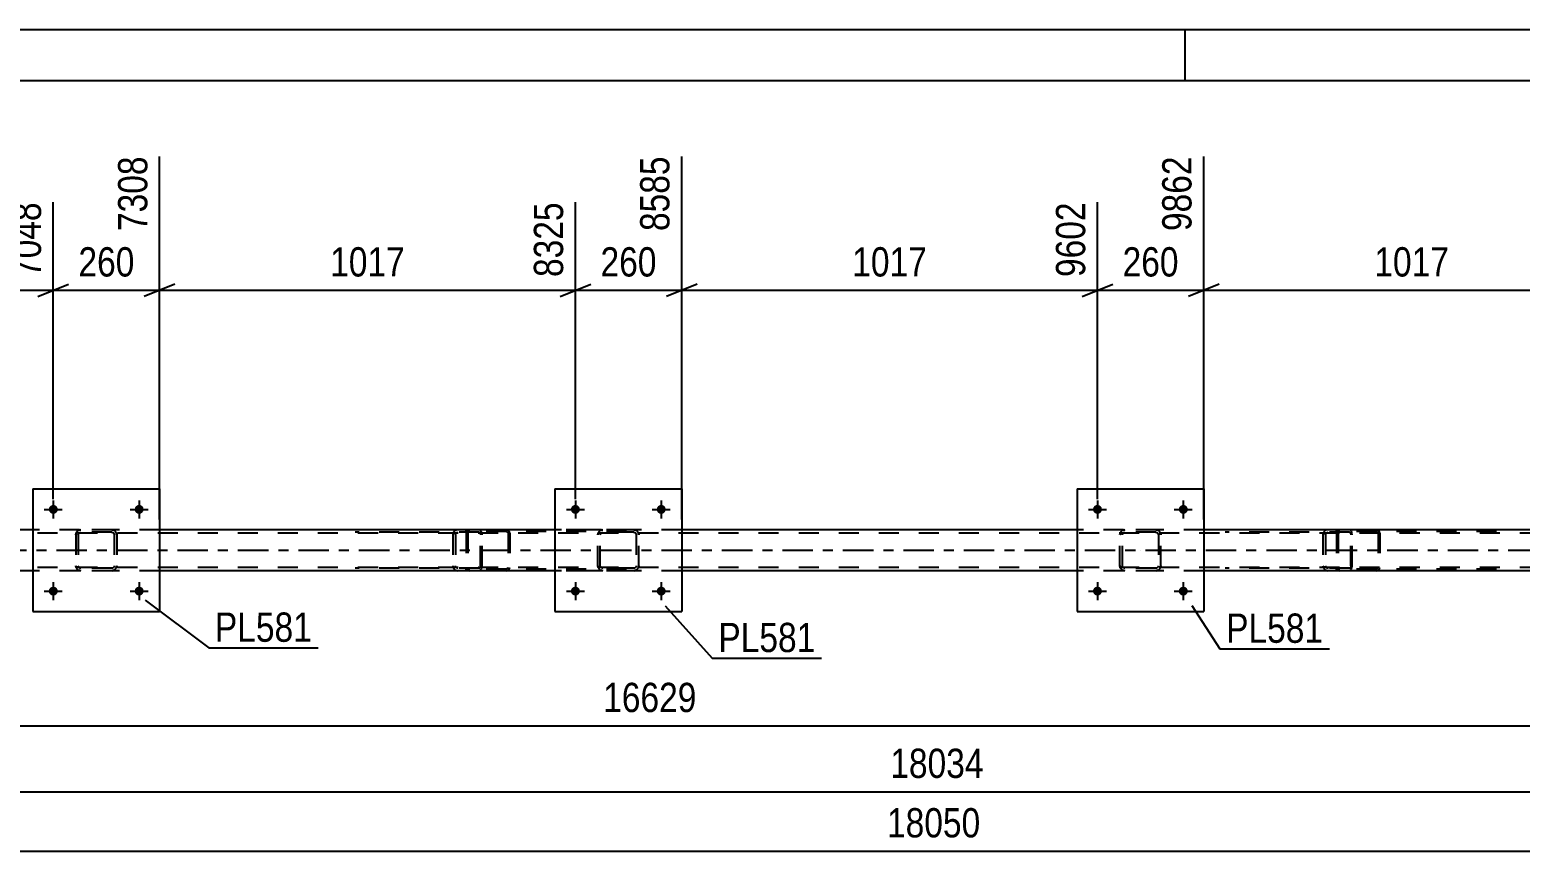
# Model space of a CAD drawing. Header units: millimetres. Extents: x 0 to 841, y 0 to 594.
# Drawn here: x 308 to 453.8, y 513.6 to 594 of the extents above; entities that cross this region are included whole.
import ezdxf

# ---------------------------------------------------------------- set-up
doc = ezdxf.new("R2010")
doc.units = ezdxf.units.MM
doc.linetypes.add('DXK_LINE_DOT2', pattern=[3.9198, 1.9599, -1.9599])
doc.linetypes.add('DXK_LINE_DOT3', pattern=[5.9187, 2.979, -0.9799, 0.9799, -0.9799])
doc.styles.add('Arial Narrow', font='ARIALN.TTF', dxfattribs={"height": 0.2})

# ---------------------------------------------------------------- blocks, each defined once
blk = doc.blocks.new('Unknown-103641004-1133')
at = {"color": 5, "linetype": 'Continuous'}
for p, q in [((841, 594), (0, 594)), ((421, 589), (421, 594)), ((836, 589), (5, 589))]:
    blk.add_line(p, q, dxfattribs=at)
blk = doc.blocks.new('Part-103641004-5471 - 5352')
at = {"color": 7, "linetype": 'DXK_LINE_DOT2'}
for p, q in [((312.45, 544.57), (312.49, 544.75)), ((312.49, 544.75), (312.45, 544.57)), ((312.45, 544.57), (312.45, 541.53)), ((312.69, 544.57), (312.71, 544.66)), ((312.69, 544.57), (312.69, 541.53)), ((312.71, 544.66), (312.76, 544.74)), ((312.75, 545.01), (312.93, 545.05)), ((312.93, 545.05), (312.75, 545.01)), ((312.76, 544.74), (312.84, 544.79)), ((312.84, 544.79), (312.93, 544.81)), ((315.97, 545.05), (312.93, 545.05)), ((315.97, 544.81), (312.93, 544.81)), ((315.97, 545.05), (316.16, 545.01)), ((316.16, 545.01), (315.97, 545.05)), ((315.97, 544.81), (316.07, 544.79)), ((316.07, 544.79), (316.14, 544.74)), ((316.14, 544.74), (316.2, 544.66)), ((316.2, 544.66), (316.21, 544.57)), ((316.21, 544.57), (316.21, 541.53)), ((316.42, 544.75), (316.45, 544.57)), ((316.45, 544.57), (316.42, 544.75)), ((316.45, 544.57), (316.45, 541.53)), ((312.49, 541.35), (312.45, 541.53)), ((312.45, 541.53), (312.49, 541.35)), ((312.71, 541.44), (312.69, 541.53)), ((312.76, 541.36), (312.71, 541.44)), ((312.93, 541.05), (312.75, 541.09)), ((312.75, 541.09), (312.93, 541.05)), ((312.84, 541.31), (312.76, 541.36)), ((312.93, 541.29), (312.84, 541.31)), ((315.97, 541.29), (312.93, 541.29)), ((315.97, 541.05), (312.93, 541.05)), ((316.07, 541.31), (315.97, 541.29)), ((316.16, 541.09), (315.97, 541.05)), ((315.97, 541.05), (316.16, 541.09)), ((316.14, 541.36), (316.07, 541.31)), ((316.2, 541.44), (316.14, 541.36)), ((316.21, 541.53), (316.2, 541.44)), ((316.45, 541.53), (316.42, 541.35)), ((316.42, 541.35), (316.45, 541.53))]:
    blk.add_line(p, q, dxfattribs=at)
at = {"color": 7, "linetype": 'DXK_LINE_DOT3'}
blk.add_line((314.45, 543.05), (314.45, 543.05), dxfattribs=at)
at = {"color": 7, "linetype": 'DXK_LINE_DOT2'}
for centre, start, end in [((312.93, 544.57), 112.5, 157.5), ((312.93, 544.57), 112.5, 157.5), ((315.97, 544.57), 22.5, 67.5), ((315.97, 544.57), 22.5, 67.5), ((312.93, 541.53), 202.5, 247.5), ((312.93, 541.53), 202.5, 247.5), ((315.97, 541.53), 292.5, 337.5), ((315.97, 541.53), 292.5, 337.5)]:
    blk.add_arc(centre, 0.48, start, end, dxfattribs=at)
blk = doc.blocks.new('Part-103641004-5476 - 5352')
at = {"color": 2, "linetype": 'Continuous'}
for p, q in [((359.33, 549.05), (359.33, 537.05)), ((359.33, 549.05), (371.73, 549.05)), ((371.73, 549.05), (371.73, 537.05)), ((359.33, 537.05), (371.73, 537.05))]:
    blk.add_line(p, q, dxfattribs=at)
blk = doc.blocks.new('Part-103641004-5477 - 5352')
at = {"color": 7, "linetype": 'DXK_LINE_DOT2'}
for p, q in [((363.53, 544.57), (363.57, 544.75)), ((363.57, 544.75), (363.53, 544.57)), ((363.53, 541.53), (363.53, 544.57)), ((363.77, 544.57), (363.79, 544.66)), ((363.77, 541.53), (363.77, 544.57)), ((363.79, 544.66), (363.84, 544.74)), ((363.83, 545.01), (364.01, 545.05)), ((364.01, 545.05), (363.83, 545.01)), ((363.84, 544.74), (363.92, 544.79)), ((363.92, 544.79), (364.01, 544.81)), ((367.05, 545.05), (364.01, 545.05)), ((367.05, 544.81), (364.01, 544.81)), ((367.05, 545.05), (367.24, 545.01)), ((367.24, 545.01), (367.05, 545.05)), ((367.05, 544.81), (367.15, 544.79)), ((367.15, 544.79), (367.22, 544.74)), ((367.22, 544.74), (367.28, 544.66)), ((367.28, 544.66), (367.29, 544.57)), ((367.29, 544.57), (367.29, 541.53)), ((367.5, 544.75), (367.53, 544.57)), ((367.53, 544.57), (367.5, 544.75)), ((367.53, 541.53), (367.53, 544.57)), ((363.57, 541.35), (363.53, 541.53)), ((363.53, 541.53), (363.57, 541.35)), ((363.79, 541.44), (363.77, 541.53)), ((363.84, 541.36), (363.79, 541.44)), ((364.01, 541.05), (363.83, 541.09)), ((363.83, 541.09), (364.01, 541.05)), ((363.92, 541.31), (363.84, 541.36)), ((364.01, 541.29), (363.92, 541.31)), ((367.05, 541.29), (364.01, 541.29)), ((367.05, 541.05), (364.01, 541.05)), ((367.15, 541.31), (367.05, 541.29)), ((367.24, 541.09), (367.05, 541.05)), ((367.05, 541.05), (367.24, 541.09)), ((367.22, 541.36), (367.15, 541.31)), ((367.28, 541.44), (367.22, 541.36)), ((367.29, 541.53), (367.28, 541.44)), ((367.53, 541.53), (367.5, 541.35)), ((367.5, 541.35), (367.53, 541.53))]:
    blk.add_line(p, q, dxfattribs=at)
at = {"color": 7, "linetype": 'DXK_LINE_DOT3'}
blk.add_line((365.53, 543.05), (365.53, 543.05), dxfattribs=at)
at = {"color": 7, "linetype": 'DXK_LINE_DOT2'}
for centre, start, end in [((364.01, 544.57), 112.5, 157.5), ((364.01, 544.57), 112.5, 157.5), ((367.05, 544.57), 22.5, 67.5), ((367.05, 544.57), 22.5, 67.5), ((364.01, 541.53), 202.5, 247.5), ((364.01, 541.53), 202.5, 247.5), ((367.05, 541.53), 292.5, 337.5), ((367.05, 541.53), 292.5, 337.5)]:
    blk.add_arc(centre, 0.48, start, end, dxfattribs=at)
blk = doc.blocks.new('Part-103641004-5482 - 5352')
at = {"color": 2, "linetype": 'Continuous'}
for p, q in [((410.41, 549.05), (410.41, 537.05)), ((410.41, 549.05), (422.81, 549.05)), ((422.81, 549.05), (422.81, 537.05)), ((410.41, 537.05), (422.81, 537.05))]:
    blk.add_line(p, q, dxfattribs=at)
blk = doc.blocks.new('Bolt-103641004-5418 - 5352')
at = {"linetype": 'Continuous'}
for points in [[(310.69, 547.05, -1), (309.81, 547.05, -1)], [(319.09, 547.05, -1), (318.21, 547.05, -1)]]:
    blk.add_hatch(color=1, dxfattribs=at).paths.add_polyline_path(points)
at = {"color": 1, "linetype": 'Continuous'}
for p, q in [((309.37, 547.05), (311.13, 547.05)), ((310.25, 547.93), (310.25, 546.17)), ((317.77, 547.05), (319.53, 547.05)), ((318.65, 547.93), (318.65, 546.17))]:
    blk.add_line(p, q, dxfattribs=at)
blk = doc.blocks.new('Part-103641004-5483 - 5352')
at = {"color": 7, "linetype": 'DXK_LINE_DOT2'}
for p, q in [((414.61, 544.57), (414.65, 544.75)), ((414.65, 544.75), (414.61, 544.57)), ((414.61, 541.53), (414.61, 544.57)), ((414.85, 544.57), (414.87, 544.66)), ((414.85, 541.53), (414.85, 544.57)), ((414.87, 544.66), (414.92, 544.74)), ((414.91, 545.01), (415.09, 545.05)), ((415.09, 545.05), (414.91, 545.01)), ((414.92, 544.74), (415, 544.79)), ((415, 544.79), (415.09, 544.81)), ((418.13, 545.05), (415.09, 545.05)), ((418.13, 544.81), (415.09, 544.81)), ((418.13, 545.05), (418.32, 545.01)), ((418.32, 545.01), (418.13, 545.05)), ((418.13, 544.81), (418.23, 544.79)), ((418.23, 544.79), (418.3, 544.74)), ((418.3, 544.74), (418.36, 544.66)), ((418.36, 544.66), (418.37, 544.57)), ((418.37, 544.57), (418.37, 541.53)), ((418.58, 544.75), (418.61, 544.57)), ((418.61, 544.57), (418.58, 544.75)), ((418.61, 541.53), (418.61, 544.57)), ((414.65, 541.35), (414.61, 541.53)), ((414.61, 541.53), (414.65, 541.35)), ((414.87, 541.44), (414.85, 541.53)), ((414.92, 541.36), (414.87, 541.44)), ((415.09, 541.05), (414.91, 541.09)), ((414.91, 541.09), (415.09, 541.05)), ((415, 541.31), (414.92, 541.36)), ((415.09, 541.29), (415, 541.31)), ((418.13, 541.29), (415.09, 541.29)), ((418.13, 541.05), (415.09, 541.05)), ((418.23, 541.31), (418.13, 541.29)), ((418.32, 541.09), (418.13, 541.05)), ((418.13, 541.05), (418.32, 541.09)), ((418.3, 541.36), (418.23, 541.31)), ((418.36, 541.44), (418.3, 541.36)), ((418.37, 541.53), (418.36, 541.44)), ((418.61, 541.53), (418.58, 541.35)), ((418.58, 541.35), (418.61, 541.53))]:
    blk.add_line(p, q, dxfattribs=at)
at = {"color": 7, "linetype": 'DXK_LINE_DOT3'}
blk.add_line((416.61, 543.05), (416.61, 543.05), dxfattribs=at)
at = {"color": 7, "linetype": 'DXK_LINE_DOT2'}
for centre, start, end in [((415.09, 544.57), 112.5, 157.5), ((415.09, 544.57), 112.5, 157.5), ((418.13, 544.57), 22.5, 67.5), ((418.13, 544.57), 22.5, 67.5), ((415.09, 541.53), 202.5, 247.5), ((415.09, 541.53), 202.5, 247.5), ((418.13, 541.53), 292.5, 337.5), ((418.13, 541.53), 292.5, 337.5)]:
    blk.add_arc(centre, 0.48, start, end, dxfattribs=at)
blk = doc.blocks.new('Bolt-103641004-5419 - 5352')
at = {"linetype": 'Continuous'}
for points in [[(310.69, 539.05, -1), (309.81, 539.05, -1)], [(319.09, 539.05, -1), (318.21, 539.05, -1)]]:
    blk.add_hatch(color=1, dxfattribs=at).paths.add_polyline_path(points)
at = {"color": 1, "linetype": 'Continuous'}
for p, q in [((310.25, 539.93), (310.25, 538.17)), ((318.65, 539.93), (318.65, 538.17)), ((309.37, 539.05), (311.13, 539.05)), ((317.77, 539.05), (319.53, 539.05))]:
    blk.add_line(p, q, dxfattribs=at)
blk = doc.blocks.new('Bolt-103641004-5420 - 5352')
at = {"linetype": 'Continuous'}
for points in [[(361.77, 547.05, -1), (360.89, 547.05, -1)], [(370.17, 547.05, -1), (369.29, 547.05, -1)]]:
    blk.add_hatch(color=1, dxfattribs=at).paths.add_polyline_path(points)
at = {"color": 1, "linetype": 'Continuous'}
for p, q in [((360.45, 547.05), (362.21, 547.05)), ((361.33, 547.93), (361.33, 546.17)), ((368.85, 547.05), (370.61, 547.05)), ((369.73, 547.93), (369.73, 546.17))]:
    blk.add_line(p, q, dxfattribs=at)
blk = doc.blocks.new('Bolt-103641004-5421 - 5352')
at = {"linetype": 'Continuous'}
for points in [[(361.77, 539.05, -1), (360.89, 539.05, -1)], [(370.17, 539.05, -1), (369.29, 539.05, -1)]]:
    blk.add_hatch(color=1, dxfattribs=at).paths.add_polyline_path(points)
at = {"color": 1, "linetype": 'Continuous'}
for p, q in [((361.33, 539.93), (361.33, 538.17)), ((369.73, 539.93), (369.73, 538.17)), ((360.45, 539.05), (362.21, 539.05)), ((368.85, 539.05), (370.61, 539.05))]:
    blk.add_line(p, q, dxfattribs=at)
blk = doc.blocks.new('Bolt-103641004-5422 - 5352')
at = {"linetype": 'Continuous'}
for points in [[(412.85, 547.05, -1), (411.97, 547.05, -1)], [(421.25, 547.05, -1), (420.37, 547.05, -1)]]:
    blk.add_hatch(color=1, dxfattribs=at).paths.add_polyline_path(points)
at = {"color": 1, "linetype": 'Continuous'}
for p, q in [((411.53, 547.05), (413.29, 547.05)), ((412.41, 547.93), (412.41, 546.17)), ((419.93, 547.05), (421.69, 547.05)), ((420.81, 547.93), (420.81, 546.17))]:
    blk.add_line(p, q, dxfattribs=at)
blk = doc.blocks.new('Bolt-103641004-5423 - 5352')
at = {"linetype": 'Continuous'}
for points in [[(412.85, 539.05, -1), (411.97, 539.05, -1)], [(421.25, 539.05, -1), (420.37, 539.05, -1)]]:
    blk.add_hatch(color=1, dxfattribs=at).paths.add_polyline_path(points)
at = {"color": 1, "linetype": 'Continuous'}
for p, q in [((412.41, 539.93), (412.41, 538.17)), ((420.81, 539.93), (420.81, 538.17)), ((411.53, 539.05), (413.29, 539.05)), ((419.93, 539.05), (421.69, 539.05))]:
    blk.add_line(p, q, dxfattribs=at)
blk = doc.blocks.new('Part-103641004-5470 - 5352')
at = {"color": 2, "linetype": 'Continuous'}
for p, q in [((308.25, 549.05), (308.25, 537.05)), ((308.25, 549.05), (320.65, 549.05)), ((320.65, 549.05), (320.65, 537.05)), ((308.25, 537.05), (320.65, 537.05))]:
    blk.add_line(p, q, dxfattribs=at)
blk = doc.blocks.new('Part-103641004-5521 - 5352')
at = {"color": 7, "linetype": 'DXK_LINE_DOT2'}
for p, q in [((350.68, 544.85), (350.65, 544.73)), ((350.65, 544.73), (350.65, 541.37)), ((350.82, 544.73), (350.84, 544.79)), ((350.82, 544.73), (350.82, 541.37)), ((350.84, 544.79), (350.87, 544.84)), ((350.99, 545.05), (350.86, 545.03)), ((350.87, 544.84), (350.93, 544.88)), ((350.93, 544.88), (350.99, 544.89)), ((366.32, 545.05), (350.99, 545.05)), ((366.32, 544.89), (350.99, 544.89)), ((354.7, 545.03), (354.57, 545.05)), ((354.57, 544.89), (354.63, 544.88)), ((354.63, 544.88), (354.66, 544.86)), ((354.66, 544.86), (354.69, 544.84)), ((354.69, 544.84), (354.73, 544.79)), ((354.73, 544.79), (354.74, 544.73)), ((354.74, 544.73), (354.74, 541.37)), ((354.91, 544.73), (354.88, 544.85)), ((354.91, 544.73), (354.91, 541.37)), ((350.65, 541.37), (350.68, 541.25)), ((350.84, 541.31), (350.82, 541.37)), ((350.87, 541.26), (350.84, 541.31)), ((350.86, 541.07), (350.99, 541.05)), ((350.87, 541.26), (350.9, 541.24)), ((350.9, 541.24), (350.93, 541.22)), ((350.93, 541.22), (350.99, 541.21)), ((366.32, 541.21), (350.99, 541.21)), ((366.32, 541.05), (350.99, 541.05)), ((354.63, 541.22), (354.57, 541.21)), ((354.57, 541.05), (354.7, 541.07)), ((354.69, 541.26), (354.63, 541.22)), ((354.73, 541.31), (354.69, 541.26)), ((354.74, 541.37), (354.73, 541.31)), ((354.88, 541.25), (354.91, 541.37))]:
    blk.add_line(p, q, dxfattribs=at)
for centre, start, end in [((350.98, 544.72), 110.7583, 155.68), ((354.58, 544.72), 24.32, 69.2417), ((350.98, 541.38), 204.32, 249.2417), ((354.58, 541.38), 290.7583, 335.68)]:
    blk.add_arc(centre, 0.331, start, end, dxfattribs=at)
blk = doc.blocks.new('Part-103641004-5522 - 5352')
at = {"color": 7, "linetype": 'DXK_LINE_DOT2'}
for p, q in [((351.93, 545.05), (339.77, 545.05)), ((351.93, 544.81), (339.77, 544.81)), ((349.35, 544.66), (349.34, 544.57)), ((349.34, 544.57), (349.34, 541.53)), ((349.37, 544.75), (349.35, 544.66)), ((349.59, 544.57), (349.61, 544.66)), ((349.59, 544.57), (349.59, 541.53)), ((349.61, 544.66), (349.66, 544.74)), ((349.84, 545.05), (349.65, 545.01)), ((349.66, 544.74), (349.74, 544.79)), ((349.74, 544.79), (349.84, 544.81)), ((350.65, 544.81), (350.65, 545.05)), ((352.03, 545.01), (351.93, 545.05)), ((351.93, 544.81), (351.98, 544.79)), ((351.98, 544.79), (352.02, 544.74)), ((352.02, 544.74), (352.05, 544.66)), ((352.12, 544.91), (352.03, 545.01)), ((352.05, 544.66), (352.06, 544.57)), ((352.06, 541.53), (352.06, 544.57)), ((352.18, 544.75), (352.12, 544.91)), ((352.2, 544.57), (352.18, 544.75)), ((352.2, 541.53), (352.2, 544.57)), ((351.93, 541.29), (339.77, 541.29)), ((351.93, 541.05), (339.77, 541.05)), ((349.34, 541.53), (349.35, 541.45)), ((349.35, 541.45), (349.37, 541.35)), ((349.61, 541.44), (349.59, 541.53)), ((349.66, 541.36), (349.61, 541.44)), ((349.65, 541.09), (349.84, 541.05)), ((349.74, 541.31), (349.66, 541.36)), ((349.84, 541.29), (349.74, 541.31)), ((350.65, 541.05), (350.65, 541.29)), ((351.98, 541.31), (351.93, 541.29)), ((351.93, 541.05), (352.03, 541.09)), ((352.02, 541.36), (351.98, 541.31)), ((352.05, 541.44), (352.02, 541.36)), ((352.03, 541.09), (352.12, 541.19)), ((352.06, 541.53), (352.05, 541.44)), ((352.12, 541.19), (352.13, 541.22)), ((352.13, 541.22), (352.18, 541.35)), ((352.18, 541.35), (352.2, 541.53))]:
    blk.add_line(p, q, dxfattribs=at)
for centre, start, end in [((349.82, 544.56), 111.1941, 156.1506), ((349.82, 541.55), 203.8494, 248.8059)]:
    blk.add_arc(centre, 0.492, start, end, dxfattribs=at)
blk = doc.blocks.new('Part-103641004-5544 - 5352')
at = {"color": 7, "linetype": 'DXK_LINE_DOT2'}
for p, q in [((437.06, 545.05), (424.91, 545.05)), ((437.06, 544.81), (424.91, 544.81)), ((434.49, 544.66), (434.47, 544.57)), ((434.47, 544.57), (434.47, 541.53)), ((434.51, 544.75), (434.49, 544.66)), ((434.72, 544.57), (434.74, 544.66)), ((434.72, 544.57), (434.72, 541.53)), ((434.74, 544.66), (434.79, 544.74)), ((434.97, 545.05), (434.78, 545.01)), ((434.79, 544.74), (434.88, 544.79)), ((434.88, 544.79), (434.97, 544.81)), ((435.79, 544.81), (435.79, 545.05)), ((437.17, 545.01), (437.06, 545.05)), ((437.06, 544.81), (437.12, 544.79)), ((437.12, 544.79), (437.16, 544.74)), ((437.16, 544.74), (437.19, 544.66)), ((437.25, 544.91), (437.17, 545.01)), ((437.19, 544.66), (437.2, 544.57)), ((437.2, 541.53), (437.2, 544.57)), ((437.31, 544.75), (437.25, 544.91)), ((437.33, 544.57), (437.31, 544.75)), ((437.33, 541.53), (437.33, 544.57)), ((437.06, 541.29), (424.91, 541.29)), ((437.06, 541.05), (424.91, 541.05)), ((434.47, 541.53), (434.49, 541.45)), ((434.49, 541.45), (434.51, 541.35)), ((434.74, 541.44), (434.72, 541.53)), ((434.79, 541.36), (434.74, 541.44)), ((434.78, 541.09), (434.97, 541.05)), ((434.88, 541.31), (434.79, 541.36)), ((434.97, 541.29), (434.88, 541.31)), ((435.79, 541.05), (435.79, 541.29)), ((437.12, 541.31), (437.06, 541.29)), ((437.06, 541.05), (437.17, 541.09)), ((437.16, 541.36), (437.12, 541.31)), ((437.19, 541.44), (437.16, 541.36)), ((437.17, 541.09), (437.25, 541.19)), ((437.2, 541.53), (437.19, 541.44)), ((437.25, 541.19), (437.27, 541.22)), ((437.27, 541.22), (437.31, 541.35)), ((437.31, 541.35), (437.33, 541.53))]:
    blk.add_line(p, q, dxfattribs=at)
for centre, start, end in [((434.96, 544.56), 111.1941, 156.1506), ((434.96, 541.55), 203.8494, 248.8059)]:
    blk.add_arc(centre, 0.492, start, end, dxfattribs=at)
blk = doc.blocks.new('Part-103641004-5556 - 5352')
at = {"color": 7, "linetype": 'DXK_LINE_DOT2'}
for p, q in [((435.81, 544.85), (435.79, 544.73)), ((435.79, 544.73), (435.79, 541.37)), ((435.96, 544.73), (435.97, 544.79)), ((435.96, 544.73), (435.96, 541.37)), ((435.97, 544.79), (436.01, 544.84)), ((436.13, 545.05), (436, 545.03)), ((436.01, 544.84), (436.06, 544.88)), ((436.06, 544.88), (436.13, 544.89)), ((451.46, 545.05), (436.13, 545.05)), ((451.46, 544.89), (436.13, 544.89)), ((439.83, 545.03), (439.7, 545.05)), ((439.7, 544.89), (439.77, 544.88)), ((439.77, 544.88), (439.79, 544.86)), ((439.79, 544.86), (439.82, 544.84)), ((439.82, 544.84), (439.86, 544.79)), ((439.86, 544.79), (439.87, 544.73)), ((439.87, 544.73), (439.87, 541.37)), ((440.04, 544.73), (440.02, 544.85)), ((440.04, 544.73), (440.04, 541.37)), ((435.79, 541.37), (435.81, 541.25)), ((435.97, 541.31), (435.96, 541.37)), ((436.01, 541.26), (435.97, 541.31)), ((436, 541.07), (436.13, 541.05)), ((436.01, 541.26), (436.04, 541.24)), ((436.04, 541.24), (436.06, 541.22)), ((436.06, 541.22), (436.13, 541.21)), ((451.46, 541.21), (436.13, 541.21)), ((451.46, 541.05), (436.13, 541.05)), ((439.77, 541.22), (439.7, 541.21)), ((439.7, 541.05), (439.83, 541.07)), ((439.82, 541.26), (439.77, 541.22)), ((439.86, 541.31), (439.82, 541.26)), ((439.87, 541.37), (439.86, 541.31)), ((440.02, 541.25), (440.04, 541.37))]:
    blk.add_line(p, q, dxfattribs=at)
for centre, start, end in [((436.11, 544.72), 110.7583, 155.68), ((439.72, 544.72), 24.32, 69.2417), ((436.11, 541.38), 204.32, 249.2417), ((439.72, 541.38), 290.7583, 335.68)]:
    blk.add_arc(centre, 0.331, start, end, dxfattribs=at)
blk = doc.blocks.new('Part-103641004-5606 - 5352')
at = {"color": 7, "linetype": 'DXK_LINE_DOT2'}
for p, q in [((749.68, 544.73), (85.65, 544.73)), ((320.65, 545.05), (308.25, 545.05)), ((371.73, 545.05), (359.33, 545.05)), ((422.81, 545.05), (410.41, 545.05)), ((749.68, 541.37), (85.65, 541.37)), ((320.65, 541.05), (308.25, 541.05)), ((371.73, 541.05), (359.33, 541.05)), ((422.81, 541.05), (410.41, 541.05))]:
    blk.add_line(p, q, dxfattribs=at)
at = {"color": 2, "linetype": 'Continuous'}
for p, q in [((308.25, 545.05), (269.57, 545.05)), ((359.33, 545.05), (320.65, 545.05)), ((410.41, 545.05), (371.73, 545.05)), ((461.49, 545.05), (422.81, 545.05)), ((308.25, 541.05), (269.57, 541.05)), ((359.33, 541.05), (320.65, 541.05)), ((410.41, 541.05), (371.73, 541.05)), ((461.49, 541.05), (422.81, 541.05))]:
    blk.add_line(p, q, dxfattribs=at)
at = {"color": 7, "linetype": 'DXK_LINE_DOT3'}
blk.add_line((85.65, 543.05), (749.68, 543.05), dxfattribs=at)
blk = doc.blocks.new('StraightDimension-103641004-6111 - 5352')
at = {"color": 7, "linetype": 'Continuous'}
for p, q in [((422.81, 546.05), (422.81, 581.61)), ((412.41, 548.05), (412.41, 577.11)), ((410.91, 567.9), (413.91, 569.1)), ((424.31, 569.1), (421.31, 567.9)), ((412.41, 568.5), (422.81, 568.5))]:
    blk.add_line(p, q, dxfattribs=at)
at = {"color": 0}
blk.add_wipeout([(420.96, 569.25), (420.96, 573.45), (414.27, 573.45), (414.27, 569.25)], dxfattribs=at)
at = {"color": 3, "style": 'Arial Narrow'}
blk.add_text('260', height=2.863, dxfattribs=at).set_placement((414.87, 569.85))
at = {"color": 0, "linetype": 'Continuous'}
blk.add_wipeout([(422.21, 582.21), (418.01, 582.21), (418.01, 573.7), (422.21, 573.7)], dxfattribs=at)
at = {"color": 3, "linetype": 'Continuous', "style": 'Arial Narrow'}
blk.add_text('9862', height=2.863, rotation=90.0002, dxfattribs=at).set_placement((421.61, 574.3))
blk = doc.blocks.new('StraightDimension-103641004-5761 - 5352')
at = {"color": 7, "linetype": 'Continuous'}
blk.add_line((43.73, 525.86), (693.5, 525.86), dxfattribs=at)
at = {"color": 0}
blk.add_wipeout([(373.79, 526.61), (373.79, 530.81), (363.45, 530.81), (363.45, 526.61)], dxfattribs=at)
at = {"color": 3, "style": 'Arial Narrow'}
blk.add_text('16629', height=2.863, dxfattribs=at).set_placement((364.05, 527.21))
blk = doc.blocks.new('StraightDimension-103641004-5795 - 5352')
at = {"color": 7, "linetype": 'Continuous'}
blk.add_line((43.09, 513.59), (749.68, 513.59), dxfattribs=at)
at = {"color": 0}
blk.add_wipeout([(401.56, 514.34), (401.56, 518.54), (391.22, 518.54), (391.22, 514.34)], dxfattribs=at)
at = {"color": 3, "style": 'Arial Narrow'}
blk.add_text('18050', height=2.863, dxfattribs=at).set_placement((391.82, 514.94))
blk = doc.blocks.new('StraightDimension-103641004-6021 - 5352')
at = {"color": 7, "linetype": 'Continuous'}
for p, q in [((269.57, 546.05), (269.57, 581.61)), ((310.25, 548.05), (310.25, 577.11)), ((271.07, 569.1), (268.07, 567.9)), ((308.75, 567.9), (311.75, 569.1)), ((269.57, 568.5), (310.25, 568.5))]:
    blk.add_line(p, q, dxfattribs=at)
at = {"color": 0}
blk.add_wipeout([(294.17, 569.25), (294.17, 573.45), (285.66, 573.45), (285.66, 569.25)], dxfattribs=at)
at = {"color": 3, "style": 'Arial Narrow'}
blk.add_text('1017', height=2.863, dxfattribs=at).set_placement((286.26, 569.85))
at = {"color": 0, "linetype": 'Continuous'}
blk.add_wipeout([(309.65, 577.71), (305.45, 577.71), (305.45, 569.2), (309.65, 569.2)], dxfattribs=at)
at = {"color": 3, "linetype": 'Continuous', "style": 'Arial Narrow'}
blk.add_text('7048', height=2.863, rotation=90.0002, dxfattribs=at).set_placement((309.05, 569.8))
blk = doc.blocks.new('StraightDimension-103641004-6039 - 5352')
at = {"color": 7, "linetype": 'Continuous'}
for p, q in [((320.65, 546.05), (320.65, 581.61)), ((310.25, 548.05), (310.25, 577.11)), ((308.75, 567.9), (311.75, 569.1)), ((322.15, 569.1), (319.15, 567.9)), ((310.25, 568.5), (320.65, 568.5))]:
    blk.add_line(p, q, dxfattribs=at)
at = {"color": 0}
blk.add_wipeout([(318.8, 569.25), (318.8, 573.45), (312.11, 573.45), (312.11, 569.25)], dxfattribs=at)
at = {"color": 3, "style": 'Arial Narrow'}
blk.add_text('260', height=2.863, dxfattribs=at).set_placement((312.71, 569.85))
at = {"color": 0, "linetype": 'Continuous'}
blk.add_wipeout([(320.05, 582.21), (315.85, 582.21), (315.85, 573.7), (320.05, 573.7)], dxfattribs=at)
at = {"color": 3, "linetype": 'Continuous', "style": 'Arial Narrow'}
blk.add_text('7308', height=2.863, rotation=90.0002, dxfattribs=at).set_placement((319.45, 574.3))
blk = doc.blocks.new('StraightDimension-103641004-6057 - 5352')
at = {"color": 7, "linetype": 'Continuous'}
for p, q in [((320.65, 546.05), (320.65, 581.61)), ((361.33, 548.05), (361.33, 577.11)), ((322.15, 569.1), (319.15, 567.9)), ((359.83, 567.9), (362.83, 569.1)), ((320.65, 568.5), (361.33, 568.5))]:
    blk.add_line(p, q, dxfattribs=at)
at = {"color": 0}
blk.add_wipeout([(345.25, 569.25), (345.25, 573.45), (336.74, 573.45), (336.74, 569.25)], dxfattribs=at)
at = {"color": 3, "style": 'Arial Narrow'}
blk.add_text('1017', height=2.863, dxfattribs=at).set_placement((337.34, 569.85))
at = {"color": 0, "linetype": 'Continuous'}
blk.add_wipeout([(360.73, 577.71), (356.53, 577.71), (356.53, 569.2), (360.73, 569.2)], dxfattribs=at)
at = {"color": 3, "linetype": 'Continuous', "style": 'Arial Narrow'}
blk.add_text('8325', height=2.863, rotation=90.0002, dxfattribs=at).set_placement((360.13, 569.8))
blk = doc.blocks.new('StraightDimension-103641004-6075 - 5352')
at = {"color": 7, "linetype": 'Continuous'}
for p, q in [((371.73, 546.05), (371.73, 581.61)), ((361.33, 548.05), (361.33, 577.11)), ((359.83, 567.9), (362.83, 569.1)), ((373.23, 569.1), (370.23, 567.9)), ((361.33, 568.5), (371.73, 568.5))]:
    blk.add_line(p, q, dxfattribs=at)
at = {"color": 0}
blk.add_wipeout([(369.88, 569.25), (369.88, 573.45), (363.19, 573.45), (363.19, 569.25)], dxfattribs=at)
at = {"color": 3, "style": 'Arial Narrow'}
blk.add_text('260', height=2.863, dxfattribs=at).set_placement((363.79, 569.85))
at = {"color": 0, "linetype": 'Continuous'}
blk.add_wipeout([(371.13, 582.21), (366.93, 582.21), (366.93, 573.7), (371.13, 573.7)], dxfattribs=at)
at = {"color": 3, "linetype": 'Continuous', "style": 'Arial Narrow'}
blk.add_text('8585', height=2.863, rotation=90.0002, dxfattribs=at).set_placement((370.53, 574.3))
blk = doc.blocks.new('StraightDimension-103641004-6093 - 5352')
at = {"color": 7, "linetype": 'Continuous'}
for p, q in [((371.73, 546.05), (371.73, 581.61)), ((412.41, 548.05), (412.41, 577.11)), ((373.23, 569.1), (370.23, 567.9)), ((410.91, 567.9), (413.91, 569.1)), ((371.73, 568.5), (412.41, 568.5))]:
    blk.add_line(p, q, dxfattribs=at)
at = {"color": 0}
blk.add_wipeout([(396.33, 569.25), (396.33, 573.45), (387.82, 573.45), (387.82, 569.25)], dxfattribs=at)
at = {"color": 3, "style": 'Arial Narrow'}
blk.add_text('1017', height=2.863, dxfattribs=at).set_placement((388.42, 569.85))
at = {"color": 0, "linetype": 'Continuous'}
blk.add_wipeout([(411.81, 577.71), (407.61, 577.71), (407.61, 569.2), (411.81, 569.2)], dxfattribs=at)
at = {"color": 3, "linetype": 'Continuous', "style": 'Arial Narrow'}
blk.add_text('9602', height=2.863, rotation=90.0002, dxfattribs=at).set_placement((411.21, 569.8))
blk = doc.blocks.new('StraightDimension-103641004-6129 - 5352')
at = {"color": 7, "linetype": 'Continuous'}
for p, q in [((422.81, 546.05), (422.81, 581.61)), ((463.49, 548.05), (463.49, 578.94)), ((424.31, 569.1), (421.31, 567.9)), ((461.99, 567.9), (464.99, 569.1)), ((422.81, 568.5), (463.49, 568.5))]:
    blk.add_line(p, q, dxfattribs=at)
at = {"color": 0}
blk.add_wipeout([(447.41, 569.25), (447.41, 573.45), (438.9, 573.45), (438.9, 569.25)], dxfattribs=at)
at = {"color": 3, "style": 'Arial Narrow'}
blk.add_text('1017', height=2.863, dxfattribs=at).set_placement((439.5, 569.85))
at = {"color": 0, "linetype": 'Continuous'}
blk.add_wipeout([(462.89, 579.54), (458.69, 579.54), (458.69, 569.2), (462.89, 569.2)], dxfattribs=at)
at = {"color": 3, "linetype": 'Continuous', "style": 'Arial Narrow'}
blk.add_text('10879', height=2.863, rotation=90.0002, dxfattribs=at).set_placement((462.29, 569.8))
blk = doc.blocks.new('StraightDimension-103641004-9711 - 5352')
at = {"color": 7, "linetype": 'Continuous'}
blk.add_line((43.73, 519.41), (749.68, 519.41), dxfattribs=at)
at = {"color": 0}
blk.add_wipeout([(401.88, 520.16), (401.88, 524.36), (391.54, 524.36), (391.54, 520.16)], dxfattribs=at)
at = {"color": 3, "style": 'Arial Narrow'}
blk.add_text('18034', height=2.863, dxfattribs=at).set_placement((392.14, 520.76))
blk = doc.blocks.new('Mark-103641004-5472 - 5352')
at = {"color": 0}
blk.add_wipeout([(384.82, 533.08), (384.82, 536.08), (375.32, 536.08), (375.32, 533.08)], dxfattribs=at)
blk.add_wipeout([(384.82, 533.08), (384.82, 536.08), (375.32, 536.08), (375.32, 533.08)], dxfattribs=at)
at = {"color": 30, "linetype": 'Continuous'}
for p, q in [((370.12, 537.6), (374.72, 532.48)), ((374.72, 532.48), (385.42, 532.48))]:
    blk.add_line(p, q, dxfattribs=at)
at = {"color": 3, "style": 'Arial Narrow'}
blk.add_text('PL581', height=2.863, dxfattribs=at).set_placement((375.32, 533.08))
blk = doc.blocks.new('Mark-103641004-5478 - 5352')
at = {"color": 0}
blk.add_wipeout([(434.51, 533.99), (434.51, 536.99), (425, 536.99), (425, 533.99)], dxfattribs=at)
blk.add_wipeout([(434.51, 533.99), (434.51, 536.99), (425, 536.99), (425, 533.99)], dxfattribs=at)
at = {"color": 30, "linetype": 'Continuous'}
for p, q in [((421.63, 537.64), (424.4, 533.39)), ((424.4, 533.39), (435.11, 533.39))]:
    blk.add_line(p, q, dxfattribs=at)
at = {"color": 3, "style": 'Arial Narrow'}
blk.add_text('PL581', height=2.863, dxfattribs=at).set_placement((425, 533.99))
blk = doc.blocks.new('Mark-103641004-5466 - 5352')
at = {"color": 0}
blk.add_wipeout([(335.57, 534.09), (335.57, 537.09), (326.06, 537.09), (326.06, 534.09)], dxfattribs=at)
blk.add_wipeout([(335.57, 534.09), (335.57, 537.09), (326.06, 537.09), (326.06, 534.09)], dxfattribs=at)
at = {"color": 30, "linetype": 'Continuous'}
for p, q in [((319.25, 538.17), (325.46, 533.49)), ((325.46, 533.49), (336.17, 533.49))]:
    blk.add_line(p, q, dxfattribs=at)
at = {"color": 3, "style": 'Arial Narrow'}
blk.add_text('PL581', height=2.863, dxfattribs=at).set_placement((326.06, 534.09))

msp = doc.modelspace()

# ---------------------------------------------------------------- block references
for name in ['Unknown-103641004-1133', 'Part-103641004-5470 - 5352', 'Part-103641004-5476 - 5352', 'Part-103641004-5482 - 5352', 'Part-103641004-5606 - 5352', 'Bolt-103641004-5418 - 5352', 'Bolt-103641004-5420 - 5352', 'Bolt-103641004-5422 - 5352', 'Part-103641004-5471 - 5352', 'Part-103641004-5522 - 5352', 'Part-103641004-5521 - 5352', 'Part-103641004-5477 - 5352', 'Part-103641004-5483 - 5352', 'Part-103641004-5544 - 5352', 'Part-103641004-5556 - 5352', 'Bolt-103641004-5419 - 5352', 'Bolt-103641004-5421 - 5352', 'Bolt-103641004-5423 - 5352']:
    msp.add_blockref(name, (0, 0))

# ---------------------------------------------------------------- next in the draw order: block references
for name in ['StraightDimension-103641004-6111 - 5352', 'StraightDimension-103641004-6021 - 5352', 'StraightDimension-103641004-5761 - 5352']:
    msp.add_blockref(name, (0, 0))

# ---------------------------------------------------------------- next in the draw order: block references
for name in ['StraightDimension-103641004-6039 - 5352', 'StraightDimension-103641004-6129 - 5352', 'StraightDimension-103641004-5795 - 5352']:
    msp.add_blockref(name, (0, 0))

# ---------------------------------------------------------------- next in the draw order: block references
for name in ['StraightDimension-103641004-6057 - 5352', 'StraightDimension-103641004-9711 - 5352']:
    msp.add_blockref(name, (0, 0))

# ---------------------------------------------------------------- next in the draw order: block references
for name in ['StraightDimension-103641004-6075 - 5352', 'Mark-103641004-5466 - 5352', 'Mark-103641004-5472 - 5352', 'Mark-103641004-5478 - 5352']:
    msp.add_blockref(name, (0, 0))

# ---------------------------------------------------------------- next in the draw order: block references
msp.add_blockref('StraightDimension-103641004-6093 - 5352', (0, 0))

doc.saveas('drawing.dxf')
